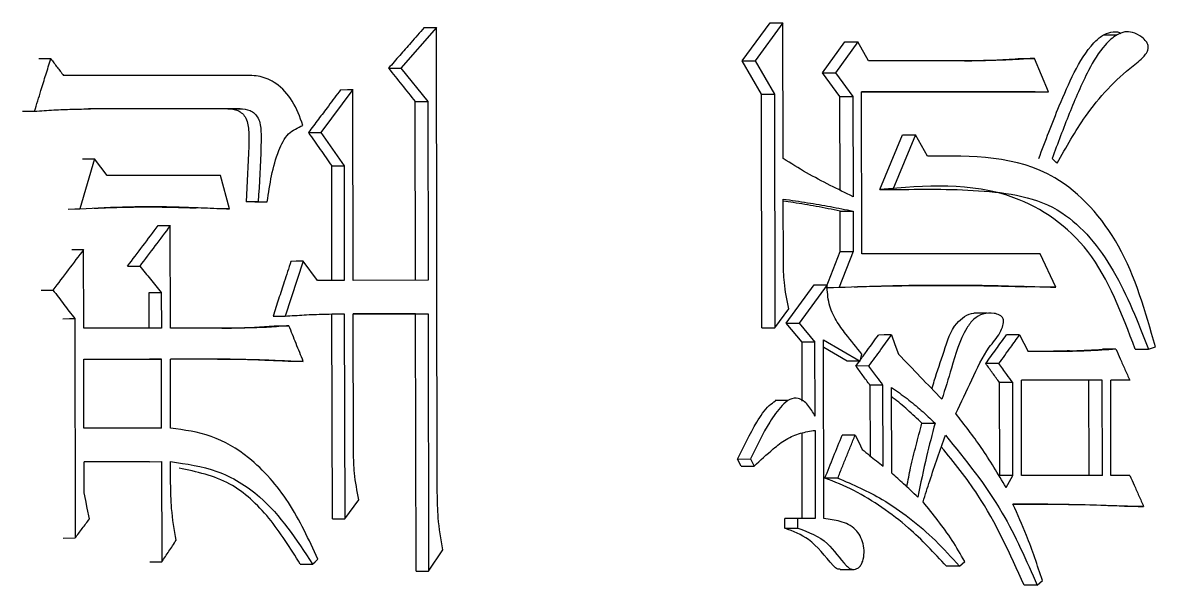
# Model space of a CAD drawing. Header units: millimetres. Extents: x 2384 to 4064, y 886 to 2074.
# Drawn here: x 2970.7 to 2975.85, y 1070.8 to 1073.36 of the extents above; entities that cross this region are included whole.
import ezdxf

# ---------------------------------------------------------------- set-up
doc = ezdxf.new("R2010")
doc.units = ezdxf.units.MM

msp = doc.modelspace()

# ---------------------------------------------------------------- linework, layer by layer
at = {"color": 7, "linetype": 'Continuous', "lineweight": 25}
for p, q in [((2972.5836, 1073.3353), (2972.4222, 1073.1513)), ((2972.5871, 1071.2259), (2972.5836, 1073.3353)), ((2973.9724, 1073.1842), (2974.099, 1073.3573)), ((2974.1576, 1073.3576), (2974.0308, 1073.1845)), ((2974.1586, 1072.741), (2974.1576, 1073.3576)), ((2975.6732, 1073.3011), (2975.6119, 1073.3008)), ((2974.3368, 1073.1303), (2974.4393, 1073.2709)), ((2974.4983, 1073.2712), (2974.3957, 1073.1305)), ((2974.5458, 1073.1846), (2974.4983, 1073.2712)), ((2974.0599, 1073.0328), (2973.9724, 1073.1842)), ((2974.0308, 1073.1845), (2974.1184, 1073.0331)), ((2975.0263, 1073.1848), (2974.5458, 1073.1846)), ((2975.3636, 1073.0443), (2975.3008, 1073.1957)), ((2972.4222, 1073.1513), (2972.5437, 1073)), ((2974.416, 1073.0221), (2974.3368, 1073.1303)), ((2974.3957, 1073.1305), (2974.475, 1073.0224)), ((2971.7076, 1073.1186), (2970.8889, 1073.1181)), ((2972.2036, 1073.0539), (2972.0579, 1072.8591)), ((2972.2051, 1072.1885), (2972.2036, 1073.0539)), ((2974.0617, 1071.9727), (2974.0599, 1073.0328)), ((2974.1184, 1073.0331), (2974.1202, 1071.973)), ((2974.4167, 1072.5975), (2974.416, 1073.0221)), ((2974.475, 1073.0224), (2974.4757, 1072.568)), ((2974.5145, 1073.044), (2975.3636, 1073.0443)), ((2975.3035, 1073.0441), (2974.5145, 1073.0438)), ((2974.5157, 1072.3084), (2974.5145, 1073.044)), ((2975.3035, 1073.0441), (2975.3636, 1073.0443)), ((2972.4886, 1072.1884), (2972.4873, 1072.9997)), ((2972.5437, 1073), (2972.5451, 1072.1887)), ((2971.6361, 1072.9669), (2971.0021, 1072.9665)), ((2971.6915, 1072.9671), (2971.0124, 1072.9668)), ((2971.6363, 1072.9669), (2971.6916, 1072.9671)), ((2972.0579, 1072.8591), (2972.1637, 1072.7077)), ((2974.5981, 1072.6003), (2974.7001, 1072.8491)), ((2974.7594, 1072.8494), (2974.6573, 1072.6006)), ((2974.8147, 1072.7521), (2974.7594, 1072.8494)), ((2971.0292, 1072.7396), (2970.9639, 1072.5124)), ((2971.0868, 1072.6639), (2971.0292, 1072.7396)), ((2971.6023, 1072.6642), (2971.0868, 1072.6639)), ((2971.6433, 1072.5128), (2971.6023, 1072.6642)), ((2972.1086, 1072.1885), (2972.1077, 1072.7075)), ((2972.1637, 1072.7077), (2972.1646, 1072.1885)), ((2974.1594, 1072.2759), (2974.1589, 1072.5571)), ((2971.588, 1072.5125), (2971.4888, 1072.5169)), ((2971.7737, 1072.5453), (2971.7182, 1072.545)), ((2971.7589, 1072.545), (2971.7182, 1072.545)), ((2971.7589, 1072.545), (2971.8144, 1072.5453)), ((2971.7737, 1072.5453), (2971.8144, 1072.5453)), ((2974.4169, 1072.5029), (2974.4759, 1072.5031)), ((2974.4172, 1072.319), (2974.4169, 1072.5029)), ((2974.4759, 1072.5031), (2974.4762, 1072.3192)), ((2971.3747, 1071.9718), (2971.3739, 1072.4369)), ((2970.9263, 1072.3283), (2970.9806, 1072.3285)), ((2970.9813, 1071.9716), (2970.9806, 1072.3285)), ((2974.3543, 1072.1567), (2974.4172, 1072.319)), ((2974.4762, 1072.3192), (2974.4132, 1072.157)), ((2974.4172, 1072.319), (2974.4762, 1072.3192)), ((2975.3258, 1072.3087), (2974.5157, 1072.3084)), ((2975.3964, 1072.1573), (2975.3258, 1072.3087)), ((2971.9776, 1072.2749), (2971.8967, 1072.0261)), ((2972.0428, 1072.1884), (2971.9776, 1072.2749)), ((2972.1646, 1072.1885), (2972.0428, 1072.1884)), ((2972.5451, 1072.1887), (2972.2051, 1072.1885)), ((2974.1726, 1071.9944), (2974.2989, 1072.1675)), ((2974.3577, 1072.1678), (2974.2313, 1071.9946)), ((2974.2989, 1072.1675), (2974.3578, 1072.1678)), ((2975.3362, 1072.157), (2975.264, 1072.1595)), ((2971.2789, 1071.9715), (2971.2786, 1072.1338)), ((2971.3335, 1072.134), (2971.3338, 1071.9717)), ((2974.1202, 1071.973), (2974.1836, 1072.0595)), ((2970.9401, 1072.0148), (2970.9418, 1071.0196)), ((2972.1104, 1071.1065), (2972.1088, 1072.0368)), ((2972.1648, 1072.037), (2972.1664, 1071.1068)), ((2972.2054, 1072.0371), (2972.5454, 1072.0372)), ((2972.2064, 1071.4097), (2972.2054, 1072.0371)), ((2972.4889, 1072.037), (2972.2054, 1072.0368)), ((2972.4889, 1072.037), (2972.5454, 1072.0372)), ((2972.4909, 1070.8687), (2972.4889, 1072.037)), ((2972.5454, 1072.0372), (2972.5473, 1070.8689)), ((2974.244, 1071.9079), (2974.1726, 1071.9944)), ((2974.2313, 1071.9946), (2974.3027, 1071.9081)), ((2975.0846, 1072.0394), (2975.0241, 1072.0391)), ((2971.3338, 1071.9717), (2970.9813, 1071.9716)), ((2971.6443, 1071.9719), (2971.3747, 1071.9718)), ((2974.0617, 1071.9727), (2974.1202, 1071.973)), ((2974.3027, 1071.9081), (2974.244, 1071.9079)), ((2974.2444, 1071.6408), (2974.244, 1071.9079)), ((2974.3033, 1071.5728), (2974.3027, 1071.9081)), ((2974.3437, 1071.1077), (2974.3423, 1071.919)), ((2974.3423, 1071.919), (2974.5086, 1071.8217)), ((2974.4496, 1071.8214), (2974.3424, 1071.8842)), ((2974.5086, 1071.8217), (2974.5165, 1071.8541)), ((2975.6701, 1071.8761), (2975.6096, 1071.8759)), ((2975.8181, 1071.8762), (2975.8492, 1071.887)), ((2970.9815, 1071.8309), (2971.334, 1071.8311)), ((2970.982, 1071.5172), (2970.9815, 1071.8309)), ((2971.334, 1071.8311), (2971.2791, 1071.8309)), ((2971.3346, 1071.5174), (2971.334, 1071.8311)), ((2971.6445, 1071.8313), (2971.3749, 1071.8311)), ((2971.3755, 1071.5174), (2971.3749, 1071.8311)), ((2971.5892, 1071.831), (2971.3749, 1071.8309)), ((2971.5892, 1071.831), (2971.6445, 1071.8313)), ((2974.4891, 1071.7998), (2974.505, 1071.8216)), ((2974.5482, 1071.8), (2974.4891, 1071.7998)), ((2975.1386, 1071.8111), (2975.0787, 1071.8108)), ((2975.608, 1071.7355), (2975.2406, 1071.7354)), ((2975.2413, 1071.3027), (2975.2406, 1071.7354)), ((2975.5475, 1071.7352), (2975.2406, 1071.7351)), ((2975.608, 1071.7355), (2975.5475, 1071.7352)), ((2975.5483, 1071.3025), (2975.5475, 1071.7352)), ((2975.6087, 1071.3028), (2975.608, 1071.7355)), ((2975.7327, 1071.7355), (2975.647, 1071.7355)), ((2975.6477, 1071.3028), (2975.647, 1071.7355)), ((2975.6721, 1071.7353), (2975.647, 1071.7353)), ((2974.6115, 1071.7135), (2974.5523, 1071.7133)), ((2974.5523, 1071.7133), (2974.5529, 1071.393)), ((2974.6121, 1071.3457), (2974.6115, 1071.7135)), ((2974.6516, 1071.3133), (2974.651, 1071.7027)), ((2975.2014, 1071.7245), (2975.1415, 1071.7243)), ((2975.1422, 1071.3024), (2975.1415, 1071.7243)), ((2975.2022, 1071.3027), (2975.2014, 1071.7245)), ((2974.181, 1071.6436), (2974.1224, 1071.6434)), ((2974.7888, 1071.5403), (2974.8483, 1071.5405)), ((2971.3346, 1071.5174), (2970.982, 1071.5172)), ((2974.2453, 1071.1076), (2974.2447, 1071.496)), ((2974.3034, 1071.5079), (2974.3041, 1071.1076)), ((2973.9516, 1071.3777), (2974.01, 1071.378)), ((2973.9676, 1071.3453), (2973.9516, 1071.3777)), ((2974.01, 1071.378), (2974.026, 1071.3455)), ((2970.9823, 1071.3658), (2971.3348, 1071.366)), ((2970.9825, 1071.2252), (2970.9823, 1071.3658)), ((2971.2799, 1071.3657), (2970.9823, 1071.3656)), ((2971.2799, 1071.3657), (2971.3348, 1071.366)), ((2971.3348, 1071.366), (2971.3356, 1070.9116)), ((2971.3759, 1071.2686), (2971.3757, 1071.366)), ((2973.9676, 1071.3453), (2974.026, 1071.3455)), ((2974.4067, 1071.2916), (2974.3478, 1071.2913)), ((2975.6087, 1071.3028), (2975.2413, 1071.3027)), ((2975.7334, 1071.3028), (2975.6477, 1071.3028)), ((2972.1664, 1071.1068), (2972.2311, 1071.1933)), ((2972.1104, 1071.1065), (2972.1664, 1071.1068)), ((2974.2248, 1071.1076), (2974.1662, 1071.1074)), ((2974.1663, 1071.0641), (2974.1662, 1071.1074)), ((2974.2249, 1071.0643), (2974.2248, 1071.1076)), ((2974.3041, 1071.1076), (2974.2248, 1071.1076)), ((2970.8875, 1071.0194), (2970.9418, 1071.0196)), ((2974.1663, 1071.0641), (2974.2249, 1071.0643)), ((2972.5473, 1070.8689), (2972.6118, 1070.9663)), ((2971.2807, 1070.9114), (2971.3356, 1070.9116)), ((2971.9648, 1070.9009), (2972.0206, 1070.9011)), ((2972.4909, 1070.8687), (2972.5473, 1070.8689)), ((2974.4178, 1070.8764), (2974.4768, 1070.8767)), ((2974.9595, 1070.8915), (2974.8999, 1070.8913)), ((2975.3126, 1070.8051), (2975.2526, 1070.8048))]:
    msp.add_line(p, q, dxfattribs=at)
at = {"color": 7, "linetype": 'Continuous', "lineweight": 25, "flags": 128}
for points in [[(2972.527, 1073.3351), (2972.5587, 1073.3352), (2972.5836, 1073.3353)], [(2974.099, 1073.3573), (2974.1318, 1073.3575), (2974.1576, 1073.3576)], [(2974.4393, 1073.2709), (2974.4723, 1073.2711), (2974.4983, 1073.2712)], [(2970.8312, 1073.1938), (2970.8009, 1073.1937), (2970.777, 1073.1936)], [(2973.9724, 1073.1842), (2974.0051, 1073.1843), (2974.0308, 1073.1845)], [(2975.2407, 1073.1955), (2975.2744, 1073.1956), (2975.3008, 1073.1957)], [(2972.3659, 1073.1511), (2972.3974, 1073.1512), (2972.4222, 1073.1513)], [(2974.3368, 1073.1303), (2974.3698, 1073.1304), (2974.3957, 1073.1305)], [(2972.1476, 1073.0536), (2972.179, 1073.0538), (2972.2036, 1073.0539)], [(2974.0599, 1073.0328), (2974.0927, 1073.0329), (2974.1184, 1073.0331)], [(2974.416, 1073.0221), (2974.449, 1073.0223), (2974.475, 1073.0224)], [(2972.4873, 1072.9997), (2972.5189, 1072.9998), (2972.5437, 1073)], [(2970.7035, 1072.9556), (2970.7338, 1072.9557), (2970.7576, 1072.9558)], [(2972.002, 1072.8589), (2972.0333, 1072.859), (2972.0579, 1072.8591)], [(2974.7001, 1072.8491), (2974.7333, 1072.8493), (2974.7594, 1072.8494)], [(2970.9747, 1072.7394), (2971.0052, 1072.7395), (2971.0292, 1072.7396)], [(2975.4033, 1072.7198), (2975.3973, 1072.7253), (2975.3886, 1072.7333), (2975.3798, 1072.7414)], [(2972.1077, 1072.7075), (2972.139, 1072.7076), (2972.1637, 1072.7077)], [(2974.5981, 1072.6003), (2974.6129, 1072.6004), (2974.6277, 1072.6004), (2974.6573, 1072.6006)], [(2970.9096, 1072.5122), (2970.94, 1072.5123), (2970.9639, 1072.5124)], [(2971.6433, 1072.5128), (2971.6124, 1072.5126), (2971.588, 1072.5125)], [(2971.3189, 1072.4367), (2971.3497, 1072.4368), (2971.3739, 1072.4369)], [(2971.1803, 1072.2527), (2971.211, 1072.2528), (2971.2351, 1072.2529)], [(2971.9776, 1072.2749), (2971.9464, 1072.2748), (2971.9219, 1072.2747)], [(2974.3543, 1072.1567), (2974.3873, 1072.1568), (2974.4132, 1072.157)], [(2975.3964, 1072.1573), (2975.3627, 1072.1572), (2975.3362, 1072.157)], [(2970.787, 1072.1443), (2970.8174, 1072.1445), (2970.8412, 1072.1446)], [(2971.2786, 1072.1338), (2971.3093, 1072.1339), (2971.3335, 1072.134)], [(2970.8858, 1072.0146), (2970.9162, 1072.0147), (2970.9401, 1072.0148)], [(2971.8411, 1072.0259), (2971.8722, 1072.026), (2971.8967, 1072.0261)], [(2974.1726, 1071.9944), (2974.2055, 1071.9945), (2974.2313, 1071.9946)], [(2971.8574, 1071.9826), (2971.8886, 1071.9827), (2971.9131, 1071.9828)], [(2974.6506, 1071.9407), (2974.6174, 1071.9406), (2974.5914, 1071.9404)], [(2974.6506, 1071.9407), (2974.6664, 1071.8974), (2974.6823, 1071.8542)], [(2975.2324, 1071.9409), (2975.1988, 1071.9408), (2975.1725, 1071.9406)], [(2975.2324, 1071.9409), (2975.2521, 1071.903), (2975.2717, 1071.8652)], [(2975.7573, 1071.8759), (2975.782, 1071.876), (2975.8, 1071.8761), (2975.8181, 1071.8762)], [(2971.9784, 1071.8206), (2971.9472, 1071.8205), (2971.9227, 1071.8204)], [(2974.5086, 1071.8217), (2974.4756, 1071.8215), (2974.4496, 1071.8214)], [(2975.7327, 1071.7355), (2975.6987, 1071.7354), (2975.6721, 1071.7353)], [(2974.4855, 1071.4863), (2974.4525, 1071.4862), (2974.4265, 1071.4861)], [(2974.4855, 1071.4863), (2974.5014, 1071.4539), (2974.5172, 1071.4214)], [(2975.2022, 1071.3027), (2975.1686, 1071.3025), (2975.1422, 1071.3024)], [(2975.1709, 1071.2486), (2975.1865, 1071.2756), (2975.2022, 1071.3027)], [(2971.0074, 1071.1062), (2970.9972, 1071.1547), (2970.9899, 1071.19), (2970.9825, 1071.2252)], [(2975.7959, 1071.1622), (2975.7619, 1071.1621), (2975.7352, 1071.162)], [(2972.0206, 1070.9012), (2972.0328, 1070.912), (2972.0449, 1070.9228)], [(2974.9595, 1070.8915), (2974.9713, 1070.9024), (2974.9831, 1070.9132)], [(2975.3127, 1070.8051), (2975.3244, 1070.8159), (2975.3361, 1070.8267)]]:
    msp.add_lwpolyline(points, dxfattribs=at)
at = {"color": 7, "linetype": 'Continuous', "lineweight": 25}
for points, knots in [([(2972.527, 1073.3351), (2972.507, 1073.3122), (2972.4702, 1073.2701), (2972.4165, 1073.2088), (2972.3827, 1073.1703), (2972.3659, 1073.1511)], [0, 0, 0, 0, 0.37251, 0.686255, 1, 1, 1, 1]), ([(2975.3197, 1072.7411), (2975.3501, 1072.8215), (2975.4001, 1072.9541), (2975.4786, 1073.1333), (2975.5437, 1073.245), (2975.6063, 1073.3), (2975.6464, 1073.3172), (2975.6766, 1073.3182), (2975.6907, 1073.3102), (2975.6927, 1073.3091)], [0, 0, 0, 0, 0.340744, 0.562095, 0.785843, 0.86251, 0.925647, 0.989253, 1, 1, 1, 1]), ([(2975.4033, 1072.7198), (2975.4443, 1072.7928), (2975.5398, 1072.963), (2975.6854, 1073.1172), (2975.7919, 1073.1952), (2975.8122, 1073.2253), (2975.8169, 1073.2374), (2975.8174, 1073.249), (2975.8146, 1073.2606), (2975.8056, 1073.2763), (2975.7829, 1073.2977), (2975.7494, 1073.3149), (2975.7096, 1073.3182), (2975.6653, 1073.3004), (2975.6049, 1073.2453), (2975.5318, 1073.1218), (2975.4569, 1072.9454), (2975.4056, 1072.8095), (2975.3799, 1072.7414)], [0, 0, 0, 0, 0.1630543, 0.380104, 0.4338973, 0.4429513, 0.4520899, 0.4580082, 0.4639154, 0.4738499, 0.4929681, 0.5284012, 0.5556325, 0.5828568, 0.6338586, 0.7245, 0.8619389, 1, 1, 1, 1]), ([(2970.7576, 1072.9558), (2970.7673, 1072.9871), (2970.7844, 1073.0424), (2970.8089, 1073.1217), (2970.8238, 1073.1698), (2970.8312, 1073.1938)], [0, 0, 0, 0, 0.394054, 0.697027, 1, 1, 1, 1]), ([(2970.8312, 1073.1938), (2970.836, 1073.1875), (2970.8457, 1073.1749), (2970.8601, 1073.156), (2970.8745, 1073.1371), (2970.8841, 1073.1245), (2970.8889, 1073.1181)], [0, 0, 0, 0, 0.25, 0.5, 0.75, 1, 1, 1, 1]), ([(2974.9824, 1073.1848), (2975.0041, 1073.185), (2975.0529, 1073.1856), (2975.139, 1073.1887), (2975.2033, 1073.193), (2975.2407, 1073.1955)], [0, 0, 0, 0, 0.251979, 0.564856, 1, 1, 1, 1]), ([(2975.3008, 1073.1957), (2975.2739, 1073.1939), (2975.2201, 1073.1902), (2975.1287, 1073.1861), (2975.064, 1073.1853), (2975.0264, 1073.1848)], [0, 0, 0, 0, 0.294545, 0.589103, 1, 1, 1, 1]), ([(2972.3659, 1073.1511), (2972.3861, 1073.1259), (2972.4266, 1073.0754), (2972.467, 1073.0249), (2972.4873, 1072.9997)], [0, 0, 0, 0, 0.5, 1, 1, 1, 1]), ([(2971.9766, 1072.8915), (2971.9626, 1072.9297), (2971.9351, 1073.0046), (2971.8639, 1073.0825), (2971.7836, 1073.1179), (2971.7328, 1073.1183), (2971.7076, 1073.1186)], [0, 0, 0, 0, 0.291536, 0.572529, 0.787238, 1, 1, 1, 1]), ([(2972.1476, 1073.0536), (2972.1291, 1073.0289), (2972.0957, 1072.9841), (2972.0471, 1072.9191), (2972.0171, 1072.879), (2972.002, 1072.8589)], [0, 0, 0, 0, 0.380988, 0.690494, 1, 1, 1, 1]), ([(2970.7576, 1072.9558), (2970.7867, 1072.9579), (2970.8437, 1072.9619), (2970.9287, 1072.9652), (2970.9845, 1072.9662), (2971.0124, 1072.9668)], [0, 0, 0, 0, 0.342501, 0.6712, 1, 1, 1, 1]), ([(2971.6361, 1072.9669), (2971.6514, 1072.966), (2971.6824, 1072.9643), (2971.7247, 1072.9256), (2971.7322, 1072.8609), (2971.729, 1072.735), (2971.723, 1072.6291), (2971.7182, 1072.545)], [0, 0, 0, 0, 0.110713, 0.224021, 0.354792, 0.487696, 1, 1, 1, 1]), ([(2971.6915, 1072.9671), (2971.7068, 1072.9663), (2971.7378, 1072.9646), (2971.7802, 1072.9258), (2971.7877, 1072.8611), (2971.7845, 1072.7353), (2971.7785, 1072.6294), (2971.7737, 1072.5453)], [0, 0, 0, 0, 0.110827, 0.224198, 0.354947, 0.487818, 1, 1, 1, 1]), ([(2971.8144, 1072.5453), (2971.8264, 1072.6243), (2971.8429, 1072.7335), (2971.9055, 1072.8596), (2971.9533, 1072.8811), (2971.9766, 1072.8915)], [0, 0, 0, 0, 0.573316, 0.79235, 1, 1, 1, 1]), ([(2972.002, 1072.8589), (2972.011, 1072.8461), (2972.0288, 1072.8206), (2972.064, 1072.7701), (2972.0903, 1072.7324), (2972.1077, 1072.7075)], [0, 0, 0, 0, 0.252881, 0.505762, 1, 1, 1, 1]), ([(2974.4757, 1072.568), (2974.4412, 1072.5851), (2974.3705, 1072.6201), (2974.2637, 1072.6753), (2974.1937, 1072.7191), (2974.1586, 1072.741)], [0, 0, 0, 0, 0.32194, 0.6606, 1, 1, 1, 1]), ([(2975.8492, 1071.887), (2975.8041, 1072.0463), (2975.7164, 1072.3568), (2975.3508, 1072.7566), (2975.0167, 1072.7538), (2974.8147, 1072.7521)], [0, 0, 0, 0, 0.294377, 0.573566, 1, 1, 1, 1]), ([(2975.7573, 1071.8759), (2975.6978, 1072.0358), (2975.5822, 1072.346), (2975.1434, 1072.6467), (2974.8045, 1072.6179), (2974.5981, 1072.6003)], [0, 0, 0, 0, 0.2936619, 0.5697682, 1, 1, 1, 1]), ([(2974.1589, 1072.5571), (2974.1958, 1072.5519), (2974.2673, 1072.5419), (2974.3729, 1072.5234), (2974.4415, 1072.5099), (2974.4759, 1072.5031)], [0, 0, 0, 0, 0.347753, 0.673826, 1, 1, 1, 1]), ([(2974.6573, 1072.6006), (2974.7861, 1072.6022), (2975.0435, 1072.6054), (2975.4202, 1072.5536), (2975.6766, 1072.2384), (2975.7703, 1071.9985), (2975.8181, 1071.8762)], [0, 0, 0, 0, 0.273656, 0.5467643, 0.7688728, 1, 1, 1, 1]), ([(2970.9639, 1072.5124), (2971.0376, 1072.5167), (2971.1879, 1072.5255), (2971.3763, 1072.5232), (2971.529, 1072.5177), (2971.6052, 1072.5144), (2971.6433, 1072.5128)], [0, 0, 0, 0, 0.324735, 0.662197, 0.831093, 1, 1, 1, 1]), ([(2971.0285, 1072.5159), (2971.0285, 1072.5159), (2971.0285, 1072.5159), (2971.0343, 1072.5161), (2971.1106, 1072.5191), (2971.2336, 1072.5221), (2971.3331, 1072.5215), (2971.422, 1072.5196), (2971.466, 1072.5178), (2971.4915, 1072.5168)], [0, 0, 0, 0, 0.00169, 0.006622, 0.063807, 0.468309, 0.690429, 0.819789, 1, 1, 1, 1]), ([(2974.4169, 1072.5029), (2974.3807, 1072.51), (2974.31, 1072.524), (2974.224, 1072.5386), (2974.1741, 1072.5459), (2974.1589, 1072.5481)], [0, 0, 0, 0, 0.422723, 0.824377, 1, 1, 1, 1]), ([(2971.1803, 1072.2527), (2971.2034, 1072.2834), (2971.2496, 1072.3447), (2971.2958, 1072.406), (2971.3189, 1072.4367)], [0, 0, 0, 0, 0.5, 1, 1, 1, 1]), ([(2971.3739, 1072.4369), (2971.3508, 1072.4062), (2971.3045, 1072.3449), (2971.2582, 1072.2836), (2971.2351, 1072.2529)], [0, 0, 0, 0, 0.5, 1, 1, 1, 1]), ([(2970.9806, 1072.3285), (2970.9574, 1072.2979), (2970.911, 1072.2366), (2970.8645, 1072.1752), (2970.8412, 1072.1446)], [0, 0, 0, 0, 0.5, 1, 1, 1, 1]), ([(2971.2351, 1072.2529), (2971.2515, 1072.2331), (2971.2843, 1072.1935), (2971.3171, 1072.1538), (2971.3335, 1072.134)], [0, 0, 0, 0, 0.500001, 1, 1, 1, 1]), ([(2971.9219, 1072.2747), (2971.9118, 1072.2437), (2971.8933, 1072.1867), (2971.8664, 1072.1037), (2971.8495, 1072.0518), (2971.8411, 1072.0259)], [0, 0, 0, 0, 0.374076, 0.687038, 1, 1, 1, 1]), ([(2974.1836, 1072.0595), (2974.1756, 1072.0993), (2974.1614, 1072.1704), (2974.16, 1072.2436), (2974.1594, 1072.2759)], [0, 0, 0, 0, 0.558835, 1, 1, 1, 1]), ([(2974.5165, 1071.8541), (2974.492, 1071.884), (2974.4515, 1071.9334), (2974.3972, 1072.0053), (2974.3623, 1072.0811), (2974.3593, 1072.1386), (2974.3578, 1072.1678)], [0, 0, 0, 0, 0.334385, 0.5522024, 0.7732715, 1, 1, 1, 1]), ([(2974.4132, 1072.157), (2974.4864, 1072.1596), (2974.6877, 1072.1668), (2975.0159, 1072.169), (2975.2696, 1072.1612), (2975.3964, 1072.1573)], [0, 0, 0, 0, 0.2224698, 0.6110883, 1, 1, 1, 1]), ([(2974.4806, 1072.1593), (2974.4815, 1072.1593), (2974.4832, 1072.1594), (2974.5957, 1072.1627), (2974.8205, 1072.1671), (2975.0596, 1072.1646), (2975.1842, 1072.1619), (2975.2367, 1072.1605), (2975.2598, 1072.1598), (2975.2625, 1072.1598), (2975.2642, 1072.1597)], [0, 0, 0, 0, 0.023509, 0.041616, 0.497982, 0.764054, 0.891564, 0.951194, 0.968448, 1, 1, 1, 1]), ([(2970.8412, 1072.1446), (2970.8577, 1072.1229), (2970.8907, 1072.0797), (2970.9236, 1072.0364), (2970.9401, 1072.0148)], [0, 0, 0, 0, 0.500001, 1, 1, 1, 1]), ([(2971.8967, 1072.0261), (2971.9251, 1072.0281), (2971.9839, 1072.0323), (2972.0733, 1072.0356), (2972.1343, 1072.0365), (2972.1648, 1072.037)], [0, 0, 0, 0, 0.317273, 0.658579, 1, 1, 1, 1]), ([(2974.8342, 1071.696), (2974.8377, 1071.708), (2974.8546, 1071.7656), (2974.8894, 1071.8645), (2974.9246, 1071.9782), (2974.9816, 1072.0254), (2975.0098, 1072.0399), (2975.0243, 1072.039), (2975.0244, 1072.039)], [0, 0, 0, 0, 0.087432, 0.419547, 0.752795, 0.876045, 0.998998, 1, 1, 1, 1]), ([(2974.9426, 1071.5839), (2974.9667, 1071.6348), (2975.0151, 1071.7367), (2975.075, 1071.8671), (2975.1366, 1071.935), (2975.1556, 1071.976), (2975.1598, 1071.9965), (2975.1599, 1072.008), (2975.1567, 1072.0173), (2975.1508, 1072.0252), (2975.1376, 1072.0341), (2975.1085, 1072.0415), (2975.0672, 1072.0398), (2975.0229, 1072.0148), (2974.9644, 1071.9367), (2974.9282, 1071.8044), (2974.8941, 1071.6954), (2974.8795, 1071.6487)], [0, 0, 0, 0, 0.161579, 0.323324, 0.40434, 0.438668, 0.45011, 0.461656, 0.469309, 0.476933, 0.490584, 0.519382, 0.576919, 0.627894, 0.680324, 0.863019, 1, 1, 1, 1]), ([(2971.6085, 1071.9719), (2971.6321, 1071.972), (2971.6854, 1071.9723), (2971.7684, 1071.9762), (2971.8277, 1071.9805), (2971.8574, 1071.9826)], [0, 0, 0, 0, 0.283287, 0.641554, 1, 1, 1, 1]), ([(2971.9131, 1071.9828), (2971.8828, 1071.9802), (2971.823, 1071.975), (2971.7334, 1071.9724), (2971.674, 1071.9721), (2971.6443, 1071.9719)], [0, 0, 0, 0, 0.338394, 0.669103, 1, 1, 1, 1]), ([(2971.9784, 1071.8206), (2971.9675, 1071.8476), (2971.9457, 1071.9017), (2971.924, 1071.9558), (2971.9131, 1071.9828)], [0, 0, 0, 0, 0.500001, 1, 1, 1, 1]), ([(2974.5104, 1071.8291), (2974.5204, 1071.8428), (2974.5474, 1071.8799), (2974.5743, 1071.917), (2974.5914, 1071.9404)], [0, 0, 0, 0, 0.368195, 1, 1, 1, 1]), ([(2974.5482, 1071.8), (2974.5572, 1071.8124), (2974.5752, 1071.8371), (2974.6093, 1071.884), (2974.6344, 1071.9185), (2974.6506, 1071.9407)], [0, 0, 0, 0, 0.263606, 0.527213, 1, 1, 1, 1]), ([(2975.0787, 1071.8108), (2975.0943, 1071.8324), (2975.1256, 1071.8757), (2975.1568, 1071.919), (2975.1725, 1071.9406)], [0, 0, 0, 0, 0.5, 1, 1, 1, 1]), ([(2975.1386, 1071.8111), (2975.1475, 1071.8234), (2975.1654, 1071.8481), (2975.1967, 1071.8914), (2975.219, 1071.9223), (2975.2324, 1071.9409)], [0, 0, 0, 0, 0.285574, 0.571147, 1, 1, 1, 1]), ([(2974.8795, 1071.6487), (2974.8467, 1071.683), (2974.781, 1071.7515), (2974.7152, 1071.8199), (2974.6823, 1071.8542)], [0, 0, 0, 0, 0.499922, 1, 1, 1, 1]), ([(2975.6701, 1071.8761), (2975.6269, 1071.8732), (2975.5392, 1071.8674), (2975.4063, 1071.8651), (2975.3166, 1071.8651), (2975.2717, 1071.8652)], [0, 0, 0, 0, 0.326156, 0.663016, 1, 1, 1, 1]), ([(2975.4585, 1071.8684), (2975.4554, 1071.8683), (2975.4326, 1071.8675), (2975.3576, 1071.8657), (2975.3017, 1071.8653), (2975.2808, 1071.8652), (2975.2767, 1071.8652)], [0, 0, 0, 0, 0.087977, 0.640379, 0.930214, 1, 1, 1, 1]), ([(2975.458, 1071.8687), (2975.4642, 1071.8688), (2975.5148, 1071.8701), (2975.5653, 1071.8732), (2975.6096, 1071.8759)], [0, 0, 0, 0, 0.122033, 1, 1, 1, 1]), ([(2975.6701, 1071.8761), (2975.6766, 1071.8616), (2975.6903, 1071.8309), (2975.7111, 1071.784), (2975.7255, 1071.7517), (2975.7327, 1071.7355)], [0, 0, 0, 0, 0.310621, 0.65531, 1, 1, 1, 1]), ([(2971.9227, 1071.8204), (2971.8876, 1071.8219), (2971.8146, 1071.8251), (2971.7035, 1071.8297), (2971.6273, 1071.8306), (2971.5892, 1071.831)], [0, 0, 0, 0, 0.31565, 0.65779, 1, 1, 1, 1]), ([(2971.6445, 1071.8313), (2971.68, 1071.8309), (2971.7535, 1071.83), (2971.8648, 1071.8255), (2971.9405, 1071.8223), (2971.9784, 1071.8206)], [0, 0, 0, 0, 0.3183945, 0.6591849, 1, 1, 1, 1]), ([(2974.5523, 1071.7133), (2974.5418, 1071.7277), (2974.5207, 1071.7565), (2974.4996, 1071.7854), (2974.4891, 1071.7998)], [0, 0, 0, 0, 0.500001, 1, 1, 1, 1]), ([(2974.6115, 1071.7135), (2974.6025, 1071.7259), (2974.5874, 1071.7465), (2974.5663, 1071.7753), (2974.5542, 1071.7918), (2974.5482, 1071.8)], [0, 0, 0, 0, 0.428365, 0.714182, 1, 1, 1, 1]), ([(2975.1415, 1071.7243), (2975.1311, 1071.7387), (2975.1101, 1071.7675), (2975.0892, 1071.7964), (2975.0787, 1071.8108)], [0, 0, 0, 0, 0.500001, 1, 1, 1, 1]), ([(2975.2014, 1071.7245), (2975.1925, 1071.7369), (2975.1775, 1071.7575), (2975.1565, 1071.7863), (2975.1446, 1071.8028), (2975.1386, 1071.8111)], [0, 0, 0, 0, 0.428365, 0.714182, 1, 1, 1, 1]), ([(2974.651, 1071.7027), (2974.6745, 1071.6861), (2974.7206, 1071.6536), (2974.7865, 1071.5993), (2974.8277, 1071.5602), (2974.8483, 1071.5405)], [0, 0, 0, 0, 0.343045, 0.670986, 1, 1, 1, 1]), ([(2973.9516, 1071.3777), (2973.9793, 1071.4344), (2974.0213, 1071.5202), (2974.0805, 1071.611), (2974.1139, 1071.6356), (2974.1234, 1071.6426)], [0, 0, 0, 0, 0.581276, 0.880568, 1, 1, 1, 1]), ([(2974.3033, 1071.5728), (2974.2933, 1071.5901), (2974.2736, 1071.6242), (2974.232, 1071.6587), (2974.1863, 1071.6515), (2974.1419, 1071.611), (2974.079, 1071.5222), (2974.0374, 1071.4353), (2974.01, 1071.378)], [0, 0, 0, 0, 0.121784, 0.238894, 0.329995, 0.425945, 0.621085, 1, 1, 1, 1]), ([(2974.7888, 1071.5403), (2974.7671, 1071.5609), (2974.7249, 1071.6008), (2974.6784, 1071.6399), (2974.6536, 1071.6577), (2974.6511, 1071.6596)], [0, 0, 0, 0, 0.488312, 0.947462, 1, 1, 1, 1]), ([(2975.1709, 1071.2486), (2975.1527, 1071.2793), (2975.1163, 1071.3409), (2975.0428, 1071.4557), (2974.982, 1071.5335), (2974.9426, 1071.5839)], [0, 0, 0, 0, 0.260626, 0.5213, 1, 1, 1, 1]), ([(2974.7203, 1071.2522), (2974.7258, 1071.2807), (2974.7379, 1071.3436), (2974.7621, 1071.4393), (2974.7799, 1071.5066), (2974.7888, 1071.5403)], [0, 0, 0, 0, 0.2923341, 0.646055, 1, 1, 1, 1]), ([(2974.8483, 1071.5405), (2974.835, 1071.4904), (2974.8056, 1071.3798), (2974.7826, 1071.2669), (2974.7701, 1071.2052)], [0, 0, 0, 0, 0.4532284, 1, 1, 1, 1]), ([(2972.0449, 1070.9228), (2972.0037, 1071.0118), (2971.9224, 1071.1875), (2971.7525, 1071.3804), (2971.5632, 1071.4928), (2971.4377, 1071.5092), (2971.3755, 1071.5174)], [0, 0, 0, 0, 0.289657, 0.571456, 0.787204, 1, 1, 1, 1]), ([(2974.026, 1071.3455), (2974.0547, 1071.372), (2974.1019, 1071.4155), (2974.1708, 1071.4701), (2974.2363, 1071.497), (2974.2811, 1071.5043), (2974.3034, 1071.5079)], [0, 0, 0, 0, 0.34464, 0.565757, 0.783533, 1, 1, 1, 1]), ([(2974.3478, 1071.2913), (2974.3609, 1071.3238), (2974.3872, 1071.3887), (2974.4134, 1071.4536), (2974.4265, 1071.4861)], [0, 0, 0, 0, 0.500001, 1, 1, 1, 1]), ([(2974.4067, 1071.2916), (2974.4133, 1071.3078), (2974.4264, 1071.3403), (2974.4461, 1071.3889), (2974.4658, 1071.4376), (2974.4789, 1071.4701), (2974.4855, 1071.4863)], [0, 0, 0, 0, 0.25, 0.5, 0.75, 1, 1, 1, 1]), ([(2974.7938, 1071.1835), (2974.804, 1071.2155), (2974.8253, 1071.2823), (2974.8592, 1071.3833), (2974.8834, 1071.4521), (2974.8956, 1071.4864)], [0, 0, 0, 0, 0.314066, 0.657008, 1, 1, 1, 1]), ([(2974.8956, 1071.4864), (2974.9872, 1071.3736), (2975.1521, 1071.1704), (2975.2632, 1070.9175), (2975.3126, 1070.8051)], [0, 0, 0, 0, 0.555355, 1, 1, 1, 1]), ([(2975.2526, 1070.8048), (2975.1888, 1070.9471), (2975.0854, 1071.1775), (2974.9345, 1071.362), (2974.8768, 1071.4327)], [0, 0, 0, 0, 0.617133, 1, 1, 1, 1]), ([(2972.2311, 1071.1933), (2972.223, 1071.2331), (2972.2085, 1071.3042), (2972.2071, 1071.3774), (2972.2064, 1071.4097)], [0, 0, 0, 0, 0.558835, 1, 1, 1, 1]), ([(2974.5172, 1071.4214), (2974.5285, 1071.4124), (2974.55, 1071.3953), (2974.5817, 1071.37), (2974.602, 1071.3538), (2974.6121, 1071.3457)], [0, 0, 0, 0, 0.357705, 0.678852, 1, 1, 1, 1]), ([(2971.3757, 1071.366), (2971.4468, 1071.356), (2971.59, 1071.3359), (2971.8289, 1071.1923), (2971.9474, 1071.0124), (2972.0206, 1070.9011)], [0, 0, 0, 0, 0.273464, 0.5510094, 1, 1, 1, 1]), ([(2971.9648, 1070.9009), (2971.9199, 1070.9729), (2971.8313, 1071.1152), (2971.6459, 1071.2881), (2971.4933, 1071.3199), (2971.4138, 1071.3365)], [0, 0, 0, 0, 0.329759, 0.651011, 1, 1, 1, 1]), ([(2974.8999, 1070.8913), (2974.844, 1070.9518), (2974.7525, 1071.051), (2974.6079, 1071.1589), (2974.4821, 1071.2392), (2974.3924, 1071.274), (2974.3478, 1071.2913)], [0, 0, 0, 0, 0.3444199, 0.5647472, 0.7834291, 1, 1, 1, 1]), ([(2974.4067, 1071.2916), (2974.4752, 1071.2621), (2974.5885, 1071.2134), (2974.7345, 1071.1113), (2974.8522, 1071.0102), (2974.9236, 1070.9312), (2974.9595, 1070.8915)], [0, 0, 0, 0, 0.335399, 0.554927, 0.776461, 1, 1, 1, 1]), ([(2974.7701, 1071.2052), (2974.7594, 1071.2154), (2974.7381, 1071.2359), (2974.6988, 1071.2723), (2974.6697, 1071.2976), (2974.6516, 1071.3133)], [0, 0, 0, 0, 0.275387, 0.550784, 1, 1, 1, 1]), ([(2975.7334, 1071.3028), (2975.7399, 1071.2883), (2975.7536, 1071.2576), (2975.7744, 1071.2107), (2975.7888, 1071.1784), (2975.7959, 1071.1622)], [0, 0, 0, 0, 0.310621, 0.65531, 1, 1, 1, 1]), ([(2971.4009, 1071.009), (2971.3927, 1071.057), (2971.378, 1071.1427), (2971.3765, 1071.2301), (2971.3759, 1071.2686)], [0, 0, 0, 0, 0.5592, 1, 1, 1, 1]), ([(2972.6118, 1070.9663), (2972.6037, 1071.0143), (2972.5892, 1071.1), (2972.5878, 1071.1874), (2972.5871, 1071.2259)], [0, 0, 0, 0, 0.5592, 1, 1, 1, 1]), ([(2974.9831, 1070.9132), (2974.9645, 1070.9456), (2974.9272, 1071.0105), (2974.8621, 1071.0989), (2974.8166, 1071.1553), (2974.7938, 1071.1835)], [0, 0, 0, 0, 0.332402, 0.665753, 1, 1, 1, 1]), ([(2975.2024, 1071.1729), (2975.2702, 1071.173), (2975.4033, 1071.1733), (2975.6012, 1071.17), (2975.731, 1071.1648), (2975.7959, 1071.1622)], [0, 0, 0, 0, 0.341807, 0.670864, 1, 1, 1, 1]), ([(2975.3361, 1070.8267), (2975.3246, 1070.8611), (2975.3016, 1070.9299), (2975.2592, 1071.0467), (2975.2235, 1071.1261), (2975.2024, 1071.1729)], [0, 0, 0, 0, 0.290709, 0.581454, 1, 1, 1, 1]), ([(2975.7352, 1071.162), (2975.6672, 1071.1648), (2975.5346, 1071.1702), (2975.357, 1071.1728), (2975.2473, 1071.1726), (2975.2025, 1071.1726)], [0, 0, 0, 0, 0.384526, 0.748425, 1, 1, 1, 1]), ([(2970.9418, 1071.0196), (2970.9527, 1071.0341), (2970.9746, 1071.0629), (2970.9964, 1071.0918), (2971.0074, 1071.1062)], [0, 0, 0, 0, 0.500001, 1, 1, 1, 1]), ([(2974.2249, 1071.0643), (2974.2731, 1071.0466), (2974.3602, 1071.0145), (2974.4197, 1070.918), (2974.4639, 1070.8766), (2974.4848, 1070.8759), (2974.5007, 1070.8841), (2974.5124, 1070.8967), (2974.5229, 1070.9199), (2974.5276, 1070.9535), (2974.5229, 1070.9936), (2974.509, 1071.0293), (2974.4778, 1071.0726), (2974.418, 1071.098), (2974.3684, 1071.1044), (2974.3437, 1071.1077)], [0, 0, 0, 0, 0.230991, 0.417984, 0.453958, 0.487906, 0.511162, 0.535138, 0.560231, 0.612084, 0.662769, 0.713245, 0.762331, 0.881446, 1, 1, 1, 1]), ([(2974.4169, 1070.8783), (2974.4133, 1070.8781), (2974.4019, 1070.8776), (2974.3529, 1070.9296), (2974.2895, 1071.0174), (2974.2036, 1071.0499), (2974.1663, 1071.0641)], [0, 0, 0, 0, 0.036093, 0.112614, 0.614141, 1, 1, 1, 1]), ([(2971.3356, 1070.9116), (2971.3465, 1070.9279), (2971.3682, 1070.9603), (2971.39, 1070.9928), (2971.4009, 1071.009)], [0, 0, 0, 0, 0.5, 1, 1, 1, 1])]:
    msp.add_open_spline(points, degree=3, knots=knots, dxfattribs=at)

doc.saveas('drawing.dxf')
